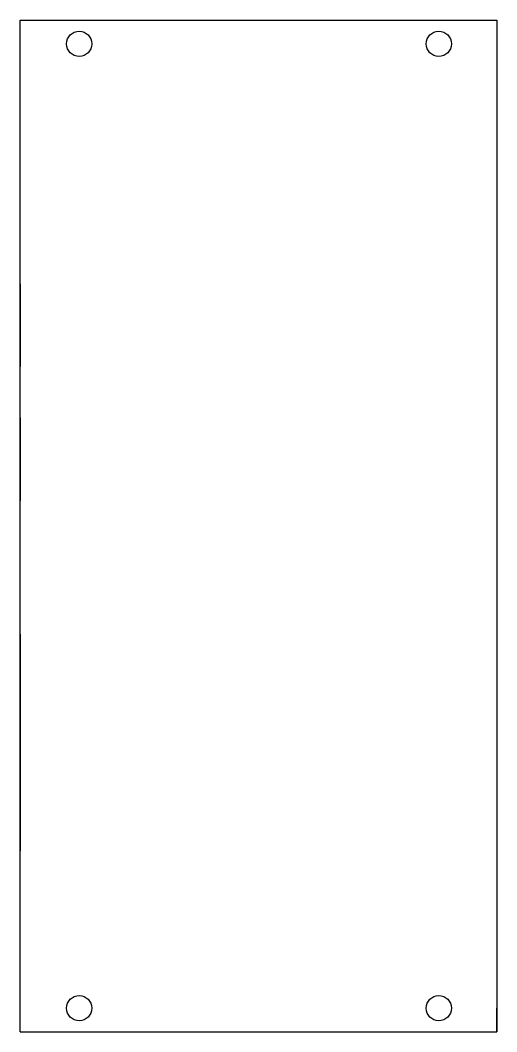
# Model space of a CAD drawing. Header units: inches. Extents: x 62 to 123, y 59 to 187.
import ezdxf

# ---------------------------------------------------------------- set-up
doc = ezdxf.new("R2010")
doc.units = ezdxf.units.IN

msp = doc.modelspace()

# ---------------------------------------------------------------- linework, layer by layer
for p, q in [((62.01, 58.94), (62.01, 187.44)), ((62.01, 187.44), (122.61, 187.44)), ((122.61, 187.44), (122.61, 184.44)), ((122.61, 187.44), (122.61, 58.94)), ((62.01, 153.94), (62.01, 143.44)), ((62.01, 136.94), (62.01, 145.44)), ((62.01, 136.94), (62.01, 126.44)), ((62.01, 109.44), (62.01, 81.94)), ((62.01, 64.94), (62.01, 92.44)), ((122.61, 58.94), (122.61, 61.94)), ((62.01, 58.94), (67.01, 58.94)), ((62.01, 58.94), (71.81, 58.94)), ((62.01, 58.94), (82.01, 58.94)), ((62.01, 58.94), (92.01, 58.94)), ((62.01, 58.94), (102.31, 58.94)), ((62.01, 58.94), (112.51, 58.94)), ((62.01, 58.94), (122.61, 58.94))]:
    msp.add_line(p, q)
for centre in [(69.51, 184.44), (115.23, 184.44), (69.51, 61.94), (115.23, 61.94)]:
    msp.add_circle(centre, 1.6)

doc.saveas('drawing.dxf')
